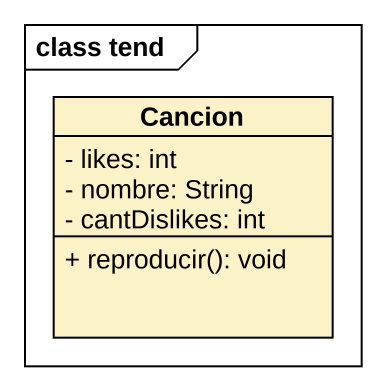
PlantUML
@startuml
mainframe class tend
hide circle
hide empty members
skinparam classAttributeIconSize 0
class Cancion #FCF2C8 {
  - likes: int
  - nombre: String
  - cantDislikes: int
  + reproducir(): void
}
@enduml
